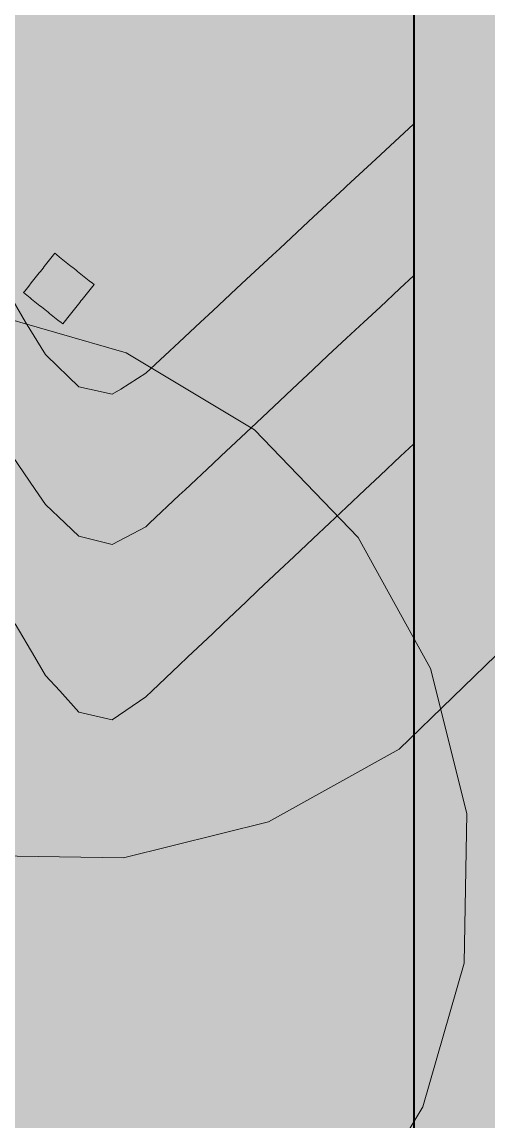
# Model space of a CAD drawing. Header units: millimetres. Extents: x -146962 to 322503, y -183624 to 284367.
# Drawn here: x 117427 to 118819, y 68412 to 71695 of the extents above; entities that cross this region are included whole.
import ezdxf

# ---------------------------------------------------------------- set-up
doc = ezdxf.new("R2010")
doc.units = ezdxf.units.MM
doc.layers.add('06_部屋の色', color=8, linetype='Continuous', lineweight=0)
doc.layers.add('30_敷地・外構', color=8, linetype='Continuous', lineweight=9)

msp = doc.modelspace()

# ---------------------------------------------------------------- hatches: boundary and pattern name
at = {"layer": '06_部屋の色', "true_color": 0xdde9cf}
msp.add_hatch(color=8, dxfattribs=at).paths.add_polyline_path([(83510.2, 29400.8), (83510.3, 31670.6), (83754.2, 32064.6), (83999.1, 32458.1), (84244.9, 32850.9), (84491.7, 33243.1), (84739.4, 33634.8), (84988.1, 34025.8), (85237.8, 34416.3), (85488.3, 34806.1), (85739.9, 35195.3), (85992.4, 35583.9), (86245.8, 35971.8), (86500.2, 36359.2), (86755.5, 36745.9), (87011.8, 37132), (87269, 37517.5), (87527.2, 37902.4), (87786.3, 38286.6), (88046.3, 38670.2), (88307.2, 39053.2), (88569.1, 39435.5), (88832, 39817.2), (89095.7, 40198.2), (89360.4, 40578.6), (89626, 40958.3), (89892.5, 41337.4), (90160, 41715.9), (90428.4, 42093.7), (90697.7, 42470.8), (90967.9, 42847.3), (91239, 43223.1), (91511.1, 43598.3), (91784.1, 43972.8), (92058, 44346.6), (92332.7, 44719.7), (92608.4, 45092.2), (92885.1, 45464), (93162.6, 45835.2), (93441, 46205.6), (93720.3, 46575.4), (94000.5, 46944.5), (94281.7, 47312.9), (94563.7, 47680.6), (94846.6, 48047.7), (95130.4, 48414), (95415.1, 48779.7), (95700.7, 49144.6), (95987.2, 49508.9), (96274.5, 49872.4), (96562.8, 50235.3), (96851.9, 50597.4), (97142, 50958.9), (97432.9, 51319.6), (97724.6, 51679.7), (98017.3, 52039), (98310.8, 52397.6), (98605.2, 52755.5), (98900.5, 53112.6), (99196.7, 53469.1), (99493.7, 53824.8), (99791.6, 54179.8), (100090.3, 54534), (100389.9, 54887.6), (100690.4, 55240.4), (100991.8, 55592.4), (101293.9, 55943.8), (101597, 56294.4), (101900.9, 56644.2), (102205.6, 56993.3), (102511.3, 57341.7), (102817.7, 57689.3), (103125, 58036.2), (103433.2, 58382.3), (103742.1, 58727.7), (104052, 59072.3), (104362.6, 59416.2), (104674.1, 59759.3), (104986.5, 60101.6), (105299.7, 60443.2), (105613.7, 60784), (105928.5, 61124.1), (106244.2, 61463.4), (106560.7, 61801.9), (106878, 62139.6), (107196.1, 62476.6), (107515.1, 62812.7), (107834.9, 63148.1), (108155.5, 63482.8), (108476.9, 63816.6), (108799.1, 64149.7), (109122.2, 64481.9), (109446, 64813.4), (109770.7, 65144.1), (110096.1, 65474), (110422.4, 65803.1), (110749.4, 66131.4), (111077.3, 66458.9), (111406, 66785.6), (111735.4, 67111.5), (112065.7, 67436.6), (112396.7, 67760.9), (112728.6, 68084.4), (113061.2, 68407.1), (113394.6, 68728.9), (113728.8, 69050), (114063.8, 69370.2), (114399.5, 69689.6), (114736, 70008.2), (115073.4, 70326), (115411.4, 70642.9), (115750.3, 70959.1), (116089.9, 71274.4), (116430.3, 71588.8), (116771.5, 71902.5), (117113.4, 72215.3), (117456.1, 72527.2), (117799.5, 72838.4), (118596.9, 72838.3), (118594.5, 29398.9)])
at = {"layer": '30_敷地・外構'}
h = msp.add_hatch(color=8, dxfattribs=at)
h.paths.add_polyline_path([(-146961.6, 100544.4), (-108819.6, 189229.7), (-89282.5, 219876.6), (-87725.3, 222013.2), (-1960, 282350.2), (173183.5, 284367.4), (239071.9, 242938.5), (278732.3, 206218.7), (322502.8, 161506.8), (317095.5, -23424.9), (276188, -120904.3), (271912.1, -124752.2), (168970.1, -173180.4), (164528.6, -174703.6), (127795.8, -180332.5), (116091.1, -181838.5), (95830.1, -183624.1), (64542, -179082.3), (39436.2, -174835.1), (16841.2, -169717.9), (9303, -167782.1), (-59261.4, -128452.9), (-89342.1, -103737.6), (-132033, -30896.2), (-136480.3, -13511.6), (-141643.2, 9224.3), (-142349.3, 13012)])
h.paths.add_polyline_path([(85594.8, 85406.7), (55599.4, 41400), (55600.1, 29403.2), (10600.1, 29406), (10598.4, 1220), (163595.7, 1210.5), (163597.5, 29396.5), (118597.5, 29399.3), (118600.6, 85401.9)], flags=0)
at = {"layer": '30_敷地・外構', "true_color": 0xcfe0b8}
for points in [[(116519.6, 72273.6), (116910.1, 72490), (117343.2, 72598), (117789.5, 72590.2), (118218.6, 72467.1), (118601.3, 72237.2), (118911.4, 71916.1), (119127.8, 71525.7), (119235.8, 71092.5), (119228, 70646.2), (119104.9, 70217.1), (118875, 69834.5), (118553.9, 69524.4), (118163.5, 69307.9), (117730.3, 69199.9), (117284, 69207.7), (116854.9, 69330.8), (116472.3, 69560.7), (116162.2, 69881.8), (115945.8, 70272.2), (115837.8, 70705.4), (115845.6, 71151.7), (115968.6, 71580.8), (116198.5, 71963.5)], [(117462.5, 70926.1), (117466.4, 70931), (117470.3, 70935.9), (117474.2, 70940.8), (117478.1, 70945.6), (117482, 70950.5), (117485.9, 70955.4), (117489.7, 70960.3), (117493.6, 70965.2), (117497.5, 70970.1), (117501.4, 70975), (117509.2, 70984.8), (117513.1, 70989.7), (117517, 70994.6), (117520.9, 70999.4), (117524.8, 71004.3), (117529.7, 71000.4), (117539.4, 70992.7), (117544.3, 70988.8), (117549.2, 70984.9), (117554.1, 70981), (117559, 70977.1), (117563.9, 70973.2), (117568.8, 70969.3), (117573.7, 70965.4), (117578.6, 70961.5), (117583.5, 70957.7), (117588.4, 70953.8), (117593.2, 70949.9), (117598.1, 70946), (117603, 70942.1), (117607.9, 70938.2), (117612.8, 70934.3), (117617.7, 70930.4), (117622.6, 70926.5), (117627.5, 70922.6), (117637.3, 70914.9), (117642.2, 70911), (117618.8, 70881.6), (117614.9, 70876.7), (117611, 70871.8), (117607.1, 70866.9), (117603.2, 70862), (117599.4, 70857.2), (117595.5, 70852.3), (117591.6, 70847.4), (117587.7, 70842.5), (117583.8, 70837.6), (117579.9, 70832.7), (117576, 70827.8), (117572.1, 70822.9), (117548.8, 70793.6), (117543.9, 70797.5), (117534.1, 70805.2), (117529.2, 70809.1), (117524.3, 70813), (117519.4, 70816.9), (117514.5, 70820.8), (117509.6, 70824.7), (117504.8, 70828.6), (117499.9, 70832.5), (117495, 70836.4), (117490.1, 70840.3), (117485.2, 70844.2), (117480.3, 70848), (117475.4, 70851.9), (117470.5, 70855.8), (117465.6, 70859.7), (117460.7, 70863.6), (117455.8, 70867.5), (117451, 70871.4), (117446.1, 70875.3), (117436.3, 70883.1), (117431.4, 70886.9), (117435.3, 70891.8), (117439.2, 70896.7), (117443.1, 70901.6), (117447, 70906.5), (117454.7, 70916.3), (117458.6, 70921.2)], [(116430, 70730), (116863.1, 70838), (117309.4, 70830.2), (117738.5, 70707.2), (118121.2, 70477.2), (118431.3, 70156.1), (118647.7, 69765.7), (118755.7, 69332.6), (118747.9, 68886.2), (118624.8, 68457.1), (118394.9, 68074.5), (118073.8, 67764.4), (117683.4, 67548), (117250.3, 67440), (116803.9, 67447.8), (116374.8, 67570.8), (115992.2, 67800.7), (115682.1, 68121.8), (115465.7, 68512.3), (115357.7, 68945.4), (115365.5, 69391.7), (115488.5, 69820.8), (115718.4, 70203.5), (116039.5, 70513.6)]]:
    msp.add_hatch(color=8, dxfattribs=at).paths.add_polyline_path(points)

# ---------------------------------------------------------------- linework, layer by layer
at = {"layer": '30_敷地・外構'}
for points in [[(85594.8, 85406.7), (55599.4, 41400), (55600.1, 29403.2), (10600.1, 29406), (10598.4, 1220), (163595.7, 1210.5), (163597.5, 29396.5), (118597.5, 29399.3), (118600.6, 85401.9), (85594.8, 85406.7)], [(118597.6, 85398.9), (118594.5, 29396.3), (55603.1, 29400.2), (55602.4, 41399.1), (85596.4, 85403.7), (118597.6, 85398.9)], [(118875, 69834.5), (118553.9, 69524.4), (118163.5, 69307.9), (117730.3, 69199.9), (117284, 69207.7), (116854.9, 69330.8), (116472.3, 69560.7), (116162.2, 69881.8), (115945.8, 70272.2), (115837.8, 70705.4), (115845.6, 71151.7), (115968.6, 71580.8), (116198.5, 71963.5), (116519.6, 72273.6)], [(117396.8, 70869.6), (117437.1, 70799), (117496.8, 70702.6), (117500.3, 70699), (117596.8, 70606.2), (117628.2, 70599), (117696.8, 70583.6), (117722.3, 70598.9), (117796.8, 70646.3), (117853.2, 70698.9), (117896.8, 70739.6), (117960.4, 70798.9), (117996.8, 70832.9), (118067.7, 70898.9), (118096.8, 70926.1), (118175.2, 70998.9), (118196.8, 71019), (118283, 71098.9), (118296.8, 71111.7), (118390.9, 71198.9), (118396.8, 71204.4), (118496.8, 71297), (118498.8, 71298.9), (118596.8, 71389.6)], [(117462.5, 70926.1), (117466.4, 70931), (117470.3, 70935.9), (117474.2, 70940.8), (117478.1, 70945.6), (117482, 70950.5), (117485.9, 70955.4), (117489.7, 70960.3), (117493.6, 70965.2), (117497.5, 70970.1), (117501.4, 70975), (117509.2, 70984.8), (117513.1, 70989.7), (117517, 70994.6), (117520.9, 70999.4), (117524.8, 71004.3), (117529.7, 71000.4), (117539.4, 70992.7), (117544.3, 70988.8), (117549.2, 70984.9), (117554.1, 70981), (117559, 70977.1), (117563.9, 70973.2), (117568.8, 70969.3), (117573.7, 70965.4), (117578.6, 70961.5), (117583.5, 70957.7), (117588.4, 70953.8), (117593.2, 70949.9), (117598.1, 70946), (117603, 70942.1), (117607.9, 70938.2), (117612.8, 70934.3), (117617.7, 70930.4), (117622.6, 70926.5), (117627.5, 70922.6), (117637.3, 70914.9), (117642.2, 70911), (117618.8, 70881.6), (117614.9, 70876.7), (117611, 70871.8), (117607.1, 70866.9), (117603.2, 70862), (117599.4, 70857.2), (117595.5, 70852.3), (117591.6, 70847.4), (117587.7, 70842.5), (117583.8, 70837.6), (117579.9, 70832.7), (117576, 70827.8), (117572.1, 70822.9), (117548.8, 70793.6), (117543.9, 70797.5), (117534.1, 70805.2), (117529.2, 70809.1), (117524.3, 70813), (117519.4, 70816.9), (117514.5, 70820.8), (117509.6, 70824.7), (117504.8, 70828.6), (117499.9, 70832.5), (117495, 70836.4), (117490.1, 70840.3), (117485.2, 70844.2), (117480.3, 70848), (117475.4, 70851.9), (117470.5, 70855.8), (117465.6, 70859.7), (117460.7, 70863.6), (117455.8, 70867.5), (117451, 70871.4), (117446.1, 70875.3), (117436.3, 70883.1), (117431.4, 70886.9), (117435.3, 70891.8), (117439.2, 70896.7), (117443.1, 70901.6), (117447, 70906.5), (117454.7, 70916.3), (117458.6, 70921.2), (117462.5, 70926.1)], [(117398.3, 70399), (117466.7, 70299), (117496.7, 70254.6), (117556, 70199), (117596.7, 70160.3), (117696.7, 70134.9), (117796.7, 70188.2), (117808.2, 70198.9), (117896.7, 70282.3), (117914.3, 70298.9), (117996.7, 70376.2), (118020.9, 70398.9), (118096.7, 70470), (118127.6, 70498.9), (118196.8, 70563.7), (118234.3, 70598.9), (118296.8, 70657.3), (118341.2, 70698.9), (118396.8, 70750.7), (118448.4, 70798.9), (118496.8, 70844), (118555.6, 70898.9), (118596.8, 70937.3)], [(116430, 70730), (116863.1, 70838), (117309.4, 70830.2), (117738.5, 70707.2), (118121.2, 70477.2), (118431.3, 70156.1), (118647.7, 69765.7), (118755.7, 69332.6), (118747.9, 68886.2), (118624.8, 68457.1), (118394.9, 68074.5)], [(117406.4, 69899), (117465.7, 69799), (117496.7, 69744.9), (117539.8, 69699), (117596.7, 69634.7), (117696.7, 69611.7), (117796.7, 69680.8), (117815.7, 69698.9), (117896.7, 69775.3), (117921.5, 69798.9), (117996.7, 69869.9), (118027.3, 69898.9), (118096.7, 69964.4), (118133, 69998.9), (118196.7, 70058.7), (118239.2, 70098.9), (118296.7, 70152.9), (118345.4, 70198.9), (118396.7, 70247.1), (118451.5, 70298.9), (118496.7, 70341.2), (118557.9, 70398.9), (118596.7, 70435.1)]]:
    msp.add_lwpolyline(points, dxfattribs=at)

doc.saveas('drawing.dxf')
